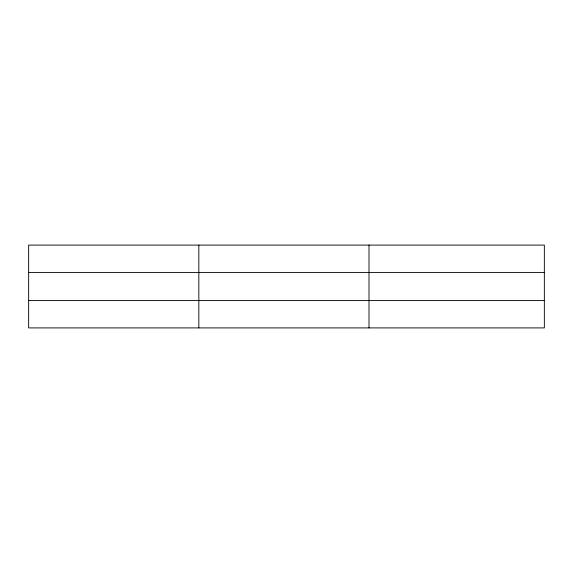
<?xml version="1.0" encoding="UTF-8"?>
<svg xmlns="http://www.w3.org/2000/svg" width="573" height="573" viewBox="0 0 573 573"><rect width="100%" height="100%" fill="white"/><g stroke="black" fill="none" stroke-linecap="round" stroke-linejoin="round"><path stroke-width="0.86" d="M198.831 327.906L198.831 245.094M369.012 327.906L369.012 245.094M544.35 300.581L544.35 327.906L28.65 327.906L28.65 245.094L544.35 245.094L544.35 300.581L28.65 300.581M28.65 272.419L544.35 272.419"/></g></svg>
